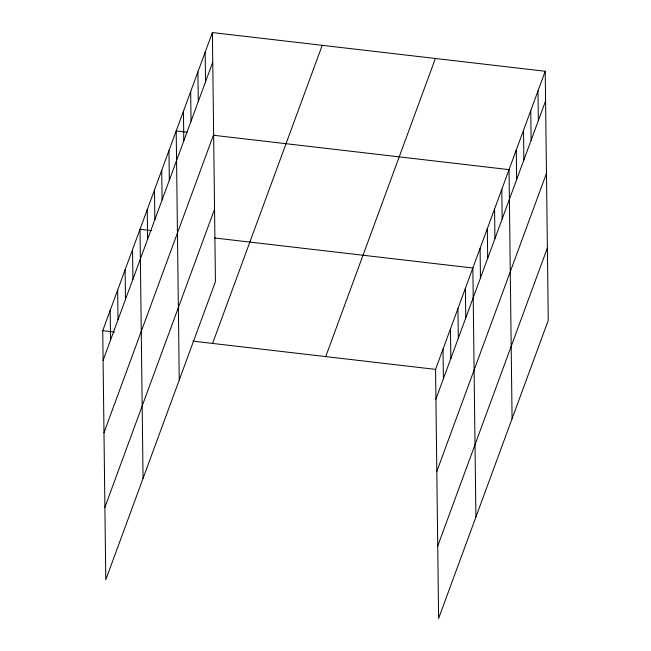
<?xml version="1.0" encoding="UTF-8"?>
<svg xmlns="http://www.w3.org/2000/svg" width="651" height="651" viewBox="0 0 651 651"><rect width="100%" height="100%" fill="white"/><g stroke="black" fill="none" stroke-linecap="round" stroke-linejoin="round"><path stroke-width="0.98" d="M212.389 32.55L215.432 281.623L105.779 579.732L102.736 330.651L212.389 32.55L545.221 71.268L548.264 320.349L438.611 618.45L435.568 369.377L545.221 71.268M103.094 360.296L212.747 62.187M103.981 432.703L213.634 134.602M104.892 507.316L214.545 209.207M212.568 343.435L322.221 45.326M325.736 356.602L435.389 58.492M435.934 399.014L545.587 100.913M436.813 471.43L546.474 173.321M437.724 546.034L547.385 247.933M186.992 132.177L176.201 130.924L179.245 379.997M213.471 135.262L509.033 169.642L512.077 418.723M151.781 230.666L140.014 229.298L143.057 478.371M214.545 237.973L472.854 268.017L475.897 517.097M102.736 330.651L114.503 332.026M192.956 341.148L435.568 369.377M537.986 90.945L538.344 120.581M530.752 110.621L531.11 140.258M523.51 130.298L523.876 159.934M516.276 149.974L516.634 179.611M501.799 189.319L502.165 218.956M494.565 208.995L494.923 238.632M487.322 228.672L487.689 258.309M480.088 248.348L480.454 277.985M465.392 288.295L465.758 317.932M457.938 308.566L458.304 338.203M450.484 328.836L450.842 358.473M443.022 349.107L443.388 378.744M205.155 52.226L205.513 81.863M197.912 71.903L198.278 101.54M190.678 91.571L191.036 121.216M183.436 111.248L183.802 140.885M168.967 150.601L169.325 180.237M161.725 170.277L162.091 199.914M154.49 189.946L154.857 219.59M147.256 209.622L147.614 239.259M132.56 249.569L132.918 279.206M125.106 269.839L125.464 299.476M117.644 290.11L118.01 319.747M110.19 310.381L110.556 340.025"/></g></svg>
